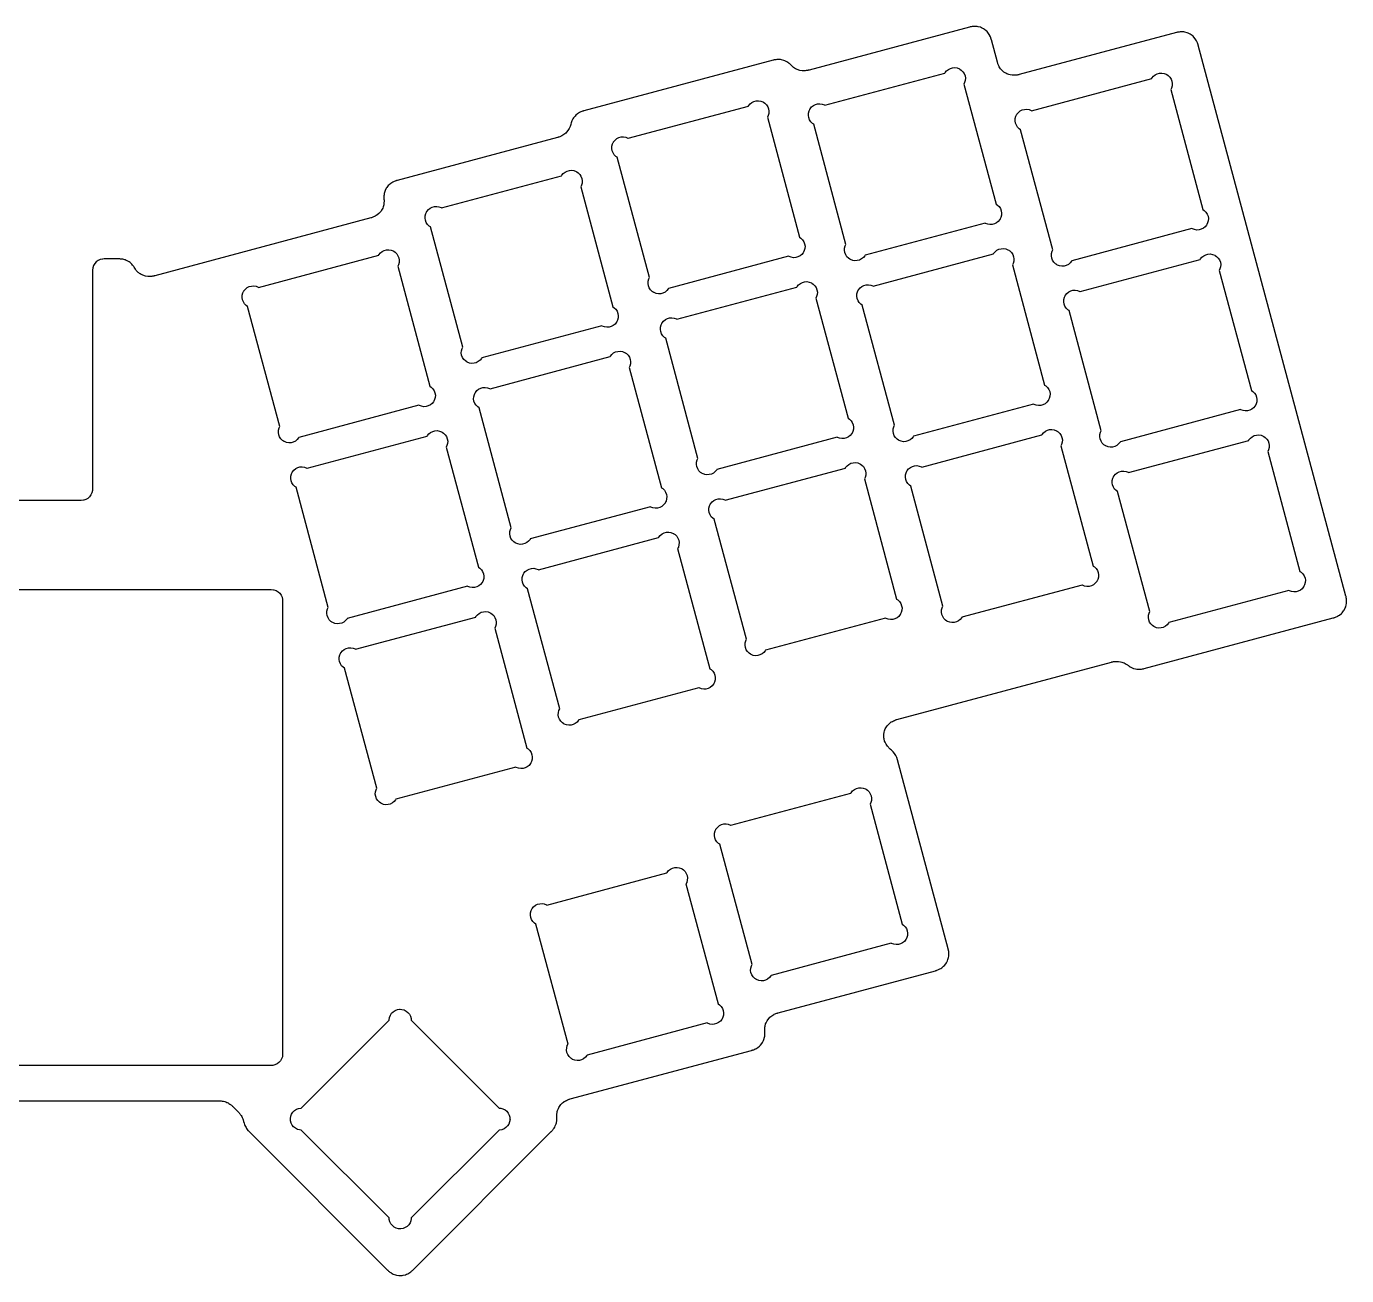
# Model space of a CAD drawing. Extents: x -120 to 120, y -29 to 85.
# Drawn here: x 0 to 119.8, y -28.7 to 84.7 of the extents above; entities that cross this region are included whole.
import ezdxf

# ---------------------------------------------------------------- set-up
doc = ezdxf.new("R2010")
doc.units = 0
doc.layers.get('0').update_dxf_attribs({"linetype": 'CONTINUOUS'})

msp = doc.modelspace()

# ---------------------------------------------------------------- linework, layer by layer
for points in [[(-17.5018, -12.8), (17.4723, -12.8), (17.4985, -12.8003), (17.5247, -12.801), (17.5508, -12.8021), (17.6016, -12.8047), (17.6798, -12.8119), (17.7574, -12.8221), (17.8348, -12.8354), (17.8971, -12.8487), (17.9982, -12.8757), (18.0973, -12.908), (18.1951, -12.9455), (18.2102, -12.9522), (18.2977, -12.9965), (18.3827, -13.0448), (18.4656, -13.0974), (18.5059, -13.126), (18.5581, -13.1655), (18.6089, -13.2066), (18.6584, -13.2494), (18.6709, -13.261), (18.6852, -13.2745), (18.6994, -13.2881), (18.7134, -13.3018), (19.2072, -13.7957), (19.2255, -13.8144), (19.2435, -13.8334), (19.2613, -13.8527), (19.2957, -13.8909), (19.3459, -13.9512), (19.3936, -14.0134), (19.4389, -14.0775), (19.4841, -14.1471), (19.5364, -14.2377), (19.5837, -14.3306), (19.6263, -14.4262), (19.6609, -14.5163), (19.6784, -14.5656), (19.6945, -14.6154), (19.7094, -14.6656), (19.7564, -14.841), (19.7887, -14.9405), (19.8261, -15.0378), (19.8687, -15.1335), (19.8762, -15.1483), (19.9286, -15.239), (19.9854, -15.3264), (20.0469, -15.4111), (20.107, -15.4853), (20.141, -15.5252), (20.176, -15.564), (20.2121, -15.602), (32.7731, -28.163), (32.7918, -28.1813), (32.8108, -28.1993), (32.8301, -28.2171), (32.8657, -28.2492), (32.9261, -28.2994), (32.9882, -28.3471), (33.0524, -28.3924), (33.1046, -28.4263), (33.1952, -28.4786), (33.2874, -28.5256), (33.4826, -28.6006), (33.5819, -28.6272), (33.7884, -28.6599), (33.891, -28.6653), (34.0998, -28.6543), (34.2013, -28.6382), (34.4033, -28.5841), (34.4999, -28.547), (34.5955, -28.5045), (34.6089, -28.4976), (34.6996, -28.4453), (34.787, -28.3885), (34.8717, -28.327), (34.9446, -28.2679), (34.9845, -28.2339), (35.0233, -28.1989), (35.0613, -28.1629), (47.6223, -15.6018), (47.6406, -15.5831), (47.6586, -15.5641), (47.6764, -15.5449), (47.7085, -15.5092), (47.7587, -15.4488), (47.8064, -15.3867), (47.8517, -15.3226), (47.8856, -15.2704), (47.938, -15.1797), (47.985, -15.0875), (48.0599, -14.8923), (48.0865, -14.793), (48.1192, -14.5865), (48.1246, -14.4832), (48.1246, -14.3785), (48.1211, -14.3119), (48.1201, -14.2858), (48.1194, -14.2596), (48.1191, -14.2334), (48.1191, -14.1846), (48.1221, -14.1062), (48.1283, -14.0281), (48.1375, -13.9501), (48.1473, -13.8882), (48.1691, -13.7858), (48.1959, -13.6858), (48.2708, -13.4907), (48.3175, -13.3991), (48.4313, -13.2238), (48.496, -13.1439), (48.6438, -12.996), (48.7243, -12.9309), (48.809, -12.8694), (48.8221, -12.8609), (48.9127, -12.8085), (49.0056, -12.7612), (49.1012, -12.7186), (49.1895, -12.6848), (49.2388, -12.6673), (49.2885, -12.6511), (49.3387, -12.6363), (65.7956, -8.22664), (65.8208, -8.21954), (65.8459, -8.21211), (65.8709, -8.20434), (65.9166, -8.18951), (65.9902, -8.16234), (66.0626, -8.13236), (66.1339, -8.09948), (66.1894, -8.07123), (66.28, -8.01889), (66.3668, -7.96251), (66.5293, -7.83095), (66.602, -7.75826), (66.7336, -7.59579), (66.7895, -7.50958), (66.8844, -7.32331), (66.9213, -7.22734), (66.9754, -7.02541), (66.9916, -6.92317), (67.0025, -6.81907), (67.0048, -6.77615), (67.0058, -6.69764), (67.0038, -6.61933), (66.9986, -6.54097), (66.997, -6.52594), (66.9919, -6.44759), (66.9899, -6.36928), (66.9909, -6.29077), (66.9941, -6.22861), (67.0051, -6.12451), (67.0213, -6.02227), (67.0754, -5.82034), (67.1122, -5.72437), (67.2071, -5.5381), (67.2631, -5.45189), (67.3947, -5.28942), (67.4674, -5.21673), (67.6298, -5.08517), (67.7167, -5.02879), (67.8073, -4.97645), (67.8628, -4.9482), (67.9341, -4.91532), (68.0064, -4.88534), (68.0801, -4.85817), (68.1257, -4.84334), (68.1507, -4.83557), (68.1758, -4.82814), (68.201, -4.82104), (82.492, -0.99178), (82.5172, -0.98467), (82.5423, -0.97724), (82.5673, -0.96947), (82.613, -0.95464), (82.6866, -0.92747), (82.759, -0.89749), (82.8303, -0.86462), (82.8858, -0.83636), (82.9764, -0.78402), (83.0632, -0.72764), (83.2257, -0.59608), (83.2984, -0.52339), (83.4299, -0.36093), (83.4859, -0.27471), (83.5808, -0.08844), (83.6177, 0.00752), (83.6718, 0.20946), (83.688, 0.3117), (83.6989, 0.4158), (83.6997, 0.43077), (83.6997, 0.53545), (83.6943, 0.63955), (83.6833, 0.74364), (83.6686, 0.8364), (83.6591, 0.88788), (83.6482, 0.93903), (83.636, 0.98994), (79.0383, 18.1486), (79.0312, 18.1738), (79.0238, 18.1989), (79.016, 18.2239), (79.0012, 18.2696), (78.974, 18.3432), (78.944, 18.4156), (78.9112, 18.4869), (78.8829, 18.5424), (78.8306, 18.633), (78.7742, 18.7198), (78.6426, 18.8823), (78.5694, 18.9555), (78.4916, 19.0256), (78.4155, 19.0873), (78.3953, 19.104), (78.3754, 19.121), (78.3557, 19.1383), (78.3227, 19.168), (78.2665, 19.2228), (78.2126, 19.2796), (78.1608, 19.3386), (78.1227, 19.3856), (78.0612, 19.4703), (78.0048, 19.5571), (77.9099, 19.7434), (77.8731, 19.8393), (77.819, 20.0413), (77.8029, 20.1428), (77.792, 20.3516), (77.7973, 20.4542), (77.83, 20.6607), (77.8566, 20.76), (77.9316, 20.9552), (77.9782, 21.0468), (78.0921, 21.2221), (78.1568, 21.302), (78.3046, 21.4498), (78.3851, 21.515), (78.4697, 21.5765), (78.4801, 21.5832), (78.5707, 21.6355), (78.6636, 21.6828), (78.7592, 21.7254), (78.8444, 21.7581), (78.8937, 21.7756), (78.9435, 21.7918), (78.9937, 21.8066), (98.4475, 27.0193), (98.4729, 27.0257), (98.4983, 27.0318), (98.5239, 27.0376), (98.573, 27.048), (98.6503, 27.0613), (98.728, 27.0715), (98.8062, 27.0787), (98.8695, 27.082), (98.9741, 27.082), (99.0775, 27.0766), (99.284, 27.0439), (99.384, 27.0171), (99.4835, 26.9848), (99.4991, 26.9788), (99.5947, 26.9362), (99.6876, 26.8889), (99.7782, 26.8366), (99.8584, 26.7845), (99.9015, 26.7549), (99.9438, 26.7241), (99.9846, 26.6929), (100.07, 26.6311), (100.156, 26.5747), (100.343, 26.4798), (100.439, 26.4429), (100.641, 26.3888), (100.743, 26.3726), (100.847, 26.3617), (100.862, 26.3609), (100.967, 26.3609), (101.071, 26.3664), (101.175, 26.3773), (101.268, 26.392), (101.319, 26.4015), (101.37, 26.4124), (101.421, 26.4246), (118.58, 31.0223), (118.605, 31.0294), (118.63, 31.0368), (118.655, 31.0446), (118.701, 31.0594), (118.774, 31.0866), (118.847, 31.1166), (118.918, 31.1494), (118.974, 31.1777), (119.064, 31.23), (119.151, 31.2864), (119.314, 31.418), (119.386, 31.4907), (119.518, 31.6531), (119.574, 31.7394), (119.669, 31.9256), (119.705, 32.0216), (119.76, 32.2235), (119.776, 32.3258), (119.787, 32.4299), (119.788, 32.4448), (119.788, 32.5495), (119.782, 32.6536), (119.771, 32.7577), (119.756, 32.8505), (119.747, 32.9019), (119.736, 32.9531), (119.724, 33.004), (106.326, 83.0042), (106.319, 83.0294), (106.312, 83.0545), (106.304, 83.0795), (106.289, 83.1251), (106.262, 83.1988), (106.232, 83.2712), (106.199, 83.3425), (106.171, 83.3979), (106.119, 83.4886), (106.062, 83.5754), (105.931, 83.7379), (105.858, 83.8105), (105.695, 83.9421), (105.609, 83.9981), (105.423, 84.093), (105.327, 84.1298), (105.125, 84.184), (105.023, 84.2001), (104.919, 84.2111), (104.904, 84.2119), (104.799, 84.2119), (104.695, 84.2064), (104.591, 84.1955), (104.498, 84.1808), (104.447, 84.1712), (104.395, 84.1604), (104.345, 84.1481), (90.0836, 80.3269), (90.0583, 80.3205), (90.0328, 80.3144), (90.0073, 80.3086), (89.9603, 80.2986), (89.883, 80.2853), (89.8053, 80.2751), (89.7271, 80.2679), (89.6649, 80.2647), (89.5603, 80.2647), (89.4569, 80.2701), (89.2504, 80.3028), (89.1511, 80.3294), (88.956, 80.4043), (88.8644, 80.451), (88.689, 80.5648), (88.6091, 80.6295), (88.4613, 80.7774), (88.3962, 80.8578), (88.3346, 80.9425), (88.3265, 80.9551), (88.2741, 81.0457), (88.2268, 81.1386), (88.1842, 81.2342), (88.1506, 81.3219), (88.1331, 81.3712), (88.117, 81.421), (88.1021, 81.4712), (87.5591, 83.4977), (87.552, 83.5229), (87.5445, 83.548), (87.5368, 83.573), (87.5219, 83.6186), (87.4948, 83.6923), (87.4648, 83.7647), (87.4319, 83.836), (87.4037, 83.8914), (87.3513, 83.9821), (87.2949, 84.0689), (87.1634, 84.2314), (87.0907, 84.3041), (86.9282, 84.4356), (86.842, 84.4916), (86.6557, 84.5865), (86.5598, 84.6234), (86.3578, 84.6775), (86.2556, 84.6937), (86.1515, 84.7046), (86.1365, 84.7054), (86.0319, 84.7054), (85.9278, 84.6999), (85.8237, 84.689), (85.7309, 84.6743), (85.6794, 84.6648), (85.6283, 84.6539), (85.5774, 84.6417), (71.0187, 80.7407), (70.9933, 80.7342), (70.9679, 80.7281), (70.9424, 80.7223), (70.8939, 80.712), (70.8165, 80.6987), (70.7389, 80.6885), (70.6607, 80.6813), (70.5977, 80.678), (70.4931, 80.678), (70.3897, 80.6835), (70.1832, 80.7162), (70.0839, 80.7428), (69.8887, 80.8177), (69.7965, 80.8647), (69.7059, 80.917), (69.6923, 80.9258), (69.6076, 80.9873), (69.5266, 81.0529), (69.4488, 81.123), (69.3336, 81.2383), (69.2956, 81.2743), (69.2567, 81.3093), (69.2169, 81.3433), (69.1832, 81.3706), (69.0986, 81.4321), (69.0117, 81.4885), (68.8255, 81.5834), (68.7295, 81.6202), (68.5276, 81.6743), (68.4253, 81.6905), (68.3212, 81.7014), (68.3062, 81.7022), (68.2016, 81.7022), (68.0975, 81.6968), (67.9934, 81.6858), (67.9006, 81.6711), (67.8491, 81.6616), (67.798, 81.6507), (67.7471, 81.6385), (50.5884, 77.0408), (50.5632, 77.0337), (50.5381, 77.0263), (50.5131, 77.0185), (50.4674, 77.0037), (50.3938, 76.9765), (50.3214, 76.9466), (50.2501, 76.9137), (50.1946, 76.8854), (50.104, 76.8331), (50.0172, 76.7767), (49.8547, 76.6452), (49.782, 76.5725), (49.6505, 76.41), (49.5945, 76.3238), (49.4996, 76.1375), (49.4625, 76.0409), (49.4301, 75.9413), (49.4003, 75.8302), (49.3932, 75.805), (49.3858, 75.7799), (49.378, 75.7549), (49.3627, 75.7078), (49.3356, 75.6341), (49.3056, 75.5618), (49.2727, 75.4905), (49.2441, 75.4343), (49.1918, 75.3437), (49.1354, 75.2568), (49.0038, 75.0944), (48.9311, 75.0217), (48.7687, 74.8901), (48.6818, 74.8337), (48.5912, 74.7814), (48.5351, 74.7528), (48.4637, 74.7199), (48.3914, 74.6899), (48.3177, 74.6628), (48.2706, 74.6475), (48.2456, 74.6397), (48.2205, 74.6323), (48.1953, 74.6252), (33.6453, 70.7265), (33.6201, 70.7194), (33.595, 70.712), (33.57, 70.7042), (33.5244, 70.6894), (33.4507, 70.6622), (33.3784, 70.6322), (33.307, 70.5993), (33.2516, 70.5711), (33.1609, 70.5188), (33.0741, 70.4624), (32.9117, 70.3308), (32.839, 70.2581), (32.7074, 70.0957), (32.6514, 70.0094), (32.5565, 69.8232), (32.5197, 69.7272), (32.4656, 69.5253), (32.4494, 69.423), (32.4384, 69.3189), (32.4362, 69.276), (32.4352, 69.1975), (32.4372, 69.1192), (32.4423, 69.0408), (32.4439, 69.0258), (32.4491, 68.9475), (32.4511, 68.8691), (32.4501, 68.7906), (32.4468, 68.7285), (32.4359, 68.6244), (32.4197, 68.5221), (32.3656, 68.3202), (32.3287, 68.2242), (32.2338, 68.038), (32.1778, 67.9518), (32.0463, 67.7893), (31.9736, 67.7166), (31.8111, 67.585), (31.7243, 67.5287), (31.6337, 67.4763), (31.5782, 67.4481), (31.5069, 67.4152), (31.4345, 67.3852), (31.3609, 67.358), (31.3152, 67.3432), (31.2902, 67.3354), (31.2651, 67.328), (31.2399, 67.3209), (11.6478, 62.0712), (11.6224, 62.0648), (11.5969, 62.0586), (11.5714, 62.0529), (11.5237, 62.0427), (11.4463, 62.0294), (11.3686, 62.0192), (11.2904, 62.012), (11.2279, 62.0087), (11.1232, 62.0087), (11.0198, 62.0141), (10.8133, 62.0469), (10.714, 62.0735), (10.5189, 62.1484), (10.4266, 62.1954), (10.336, 62.2477), (10.2726, 62.2889), (10.1879, 62.3504), (10.1478, 62.3828), (10, 62.5307), (9.97124, 62.5662), (9.90266, 62.6619), (9.78446, 62.8492), (9.74775, 62.9034), (9.69975, 62.9695), (9.63388, 63.0508), (9.56461, 63.1277), (9.40925, 63.2676), (9.32609, 63.3281), (9.14504, 63.4326), (9.05047, 63.4747), (8.95275, 63.5122), (8.93849, 63.5168), (8.83739, 63.5439), (8.73542, 63.5656), (8.63204, 63.582), (8.53864, 63.5918), (8.48645, 63.5959), (8.43422, 63.5986), (8.38188, 63.6), (7.05241, 63.6), (6.94788, 63.5945), (6.9, 63.5895), (6.69551, 63.546), (6.50453, 63.461), (6.3354, 63.3381), (6.19551, 63.1828), (6.09099, 63.0017), (6.02638, 62.8029), (6.02185, 62.7816), (6, 62.5737), (6, 42.7289), (5.99452, 42.6244), (5.98949, 42.5765), (5.94602, 42.372), (5.86099, 42.1811), (5.73811, 42.0119), (5.58275, 41.872), (5.4017, 41.7675), (5.20288, 41.7029), (5.18156, 41.6984), (4.97365, 41.6765), (-5.44759, 41.6765)], [(-22.1976, 33.6), (22.2237, 33.6), (22.4316, 33.5781), (22.4529, 33.5736), (22.6517, 33.509), (22.8328, 33.4045), (22.9881, 33.2646), (23.111, 33.0955), (23.196, 32.9045), (23.2395, 32.7), (23.2445, 32.6521), (23.25, 32.5476), (23.25, -8.57365), (23.2281, -8.78156), (23.2236, -8.80288), (23.159, -9.0017), (23.0545, -9.18275), (22.9146, -9.33811), (22.7455, -9.46099), (22.5545, -9.54602), (22.35, -9.58949), (22.3021, -9.59452), (22.1976, -9.6), (-22.2237, -9.6)]]:
    msp.add_lwpolyline(points)
for points in [[(74.9738, 63.4698), (74.7787, 63.5447), (74.7413, 63.569), (74.7306, 63.5662), (74.7274, 63.578), (74.6033, 63.6586), (74.4555, 63.8064), (74.3417, 63.9818), (74.2667, 64.1769), (74.234, 64.3834), (74.245, 64.5922), (74.2991, 64.7941), (74.3663, 64.926), (71.4456, 75.8259), (71.3215, 75.9065), (71.1737, 76.0544), (71.0598, 76.2297), (70.9849, 76.4249), (70.9522, 76.6314), (70.9631, 76.8401), (71.0173, 77.0421), (71.0844, 77.1739), (71.0813, 77.1857), (71.0919, 77.1886), (71.1122, 77.2283), (71.2437, 77.3908), (71.4062, 77.5224), (71.5925, 77.6173), (71.7944, 77.6714), (72.0032, 77.6823), (72.2097, 77.6496), (72.4048, 77.5747), (72.4422, 77.5504), (83.3399, 80.4704), (83.3601, 80.5102), (83.4917, 80.6726), (83.6541, 80.8042), (83.8404, 80.8991), (84.0423, 80.9532), (84.2511, 80.9641), (84.4576, 80.9314), (84.6528, 80.8565), (84.6902, 80.8322), (84.7008, 80.8351), (84.704, 80.8233), (84.8281, 80.7427), (84.9759, 80.5948), (85.0898, 80.4195), (85.1647, 80.2243), (85.1974, 80.0179), (85.1865, 79.8091), (85.1324, 79.6071), (85.0652, 79.4753), (87.9858, 68.5753), (88.1099, 68.4947), (88.2577, 68.3469), (88.3716, 68.1716), (88.4465, 67.9764), (88.4792, 67.7699), (88.4683, 67.5611), (88.4142, 67.3592), (88.347, 67.2274), (88.3502, 67.2155), (88.3395, 67.2127), (88.3193, 67.1729), (88.1877, 67.0105), (88.0252, 66.8789), (87.839, 66.784), (87.637, 66.7299), (87.4283, 66.7189), (87.2218, 66.7517), (87.0266, 66.8266), (86.9892, 66.8509), (76.0916, 63.9309), (76.0713, 63.8911), (75.9398, 63.7286), (75.7773, 63.5971), (75.591, 63.5022), (75.3891, 63.4481), (75.1803, 63.4371)], [(93.7411, 62.9763), (93.5459, 63.0512), (93.5085, 63.0755), (93.4978, 63.0727), (93.4947, 63.0845), (93.3705, 63.1651), (93.2227, 63.3129), (93.1089, 63.4883), (93.0339, 63.6834), (93.0012, 63.8899), (93.0122, 64.0987), (93.0663, 64.3006), (93.1335, 64.4325), (90.2128, 75.3324), (90.0887, 75.413), (89.9409, 75.5609), (89.827, 75.7362), (89.7521, 75.9314), (89.7194, 76.1378), (89.7304, 76.3466), (89.7845, 76.5486), (89.8516, 76.6804), (89.8485, 76.6922), (89.8591, 76.6951), (89.8794, 76.7348), (90.0109, 76.8973), (90.1734, 77.0289), (90.3597, 77.1238), (90.5616, 77.1779), (90.7704, 77.1888), (90.9769, 77.1561), (91.172, 77.0812), (91.2094, 77.0569), (102.107, 79.9769), (102.127, 80.0166), (102.259, 80.1791), (102.421, 80.3107), (102.608, 80.4056), (102.81, 80.4597), (103.018, 80.4706), (103.225, 80.4379), (103.42, 80.363), (103.457, 80.3387), (103.468, 80.3416), (103.471, 80.3298), (103.595, 80.2492), (103.743, 80.1013), (103.857, 79.926), (103.932, 79.7308), (103.965, 79.5243), (103.954, 79.3156), (103.9, 79.1136), (103.832, 78.9818), (106.753, 68.0818), (106.877, 68.0012), (107.025, 67.8534), (107.139, 67.6781), (107.214, 67.4829), (107.246, 67.2764), (107.235, 67.0676), (107.181, 66.8657), (107.114, 66.7339), (107.117, 66.722), (107.107, 66.7192), (107.086, 66.6794), (106.955, 66.517), (106.792, 66.3854), (106.606, 66.2905), (106.404, 66.2364), (106.195, 66.2254), (105.989, 66.2581), (105.794, 66.3331), (105.756, 66.3574), (94.8588, 63.4373), (94.8385, 63.3976), (94.707, 63.2351), (94.5445, 63.1036), (94.3582, 63.0087), (94.1563, 62.9546), (93.9475, 62.9436)], [(57.1436, 60.4667), (56.9484, 60.5416), (56.911, 60.5659), (56.9003, 60.563), (56.8972, 60.5749), (56.7731, 60.6555), (56.6252, 60.8033), (56.5114, 60.9786), (56.4365, 61.1738), (56.4038, 61.3803), (56.4147, 61.589), (56.4688, 61.791), (56.536, 61.9228), (53.6153, 72.8228), (53.4912, 72.9034), (53.3434, 73.0512), (53.2296, 73.2266), (53.1546, 73.4217), (53.1219, 73.6282), (53.1329, 73.837), (53.187, 74.0389), (53.2542, 74.1708), (53.251, 74.1826), (53.2616, 74.1854), (53.2819, 74.2252), (53.4135, 74.3877), (53.5759, 74.5192), (53.7622, 74.6141), (53.9641, 74.6682), (54.1729, 74.6792), (54.3794, 74.6465), (54.5745, 74.5716), (54.612, 74.5473), (65.5096, 77.4673), (65.5298, 77.507), (65.6614, 77.6695), (65.8239, 77.801), (66.0101, 77.896), (66.2121, 77.9501), (66.4208, 77.961), (66.6273, 77.9283), (66.8225, 77.8534), (66.8599, 77.8291), (66.8705, 77.8319), (66.8737, 77.8201), (66.9978, 77.7395), (67.1456, 77.5917), (67.2595, 77.4164), (67.3344, 77.2212), (67.3671, 77.0147), (67.3562, 76.8059), (67.3021, 76.604), (67.2349, 76.4722), (70.1555, 65.5722), (70.2796, 65.4916), (70.4275, 65.3438), (70.5413, 65.1684), (70.6162, 64.9732), (70.649, 64.7668), (70.638, 64.558), (70.5839, 64.3561), (70.5167, 64.2242), (70.5199, 64.2124), (70.5092, 64.2095), (70.489, 64.1698), (70.3574, 64.0073), (70.195, 63.8758), (70.0087, 63.7809), (69.8068, 63.7267), (69.598, 63.7158), (69.3915, 63.7485), (69.1963, 63.8234), (69.1589, 63.8477), (58.2613, 60.9277), (58.2411, 60.888), (58.1095, 60.7255), (57.947, 60.5939), (57.7608, 60.499), (57.5588, 60.4449), (57.35, 60.434)], [(40.2005, 54.1523), (40.0053, 54.2273), (39.9679, 54.2516), (39.9573, 54.2487), (39.9541, 54.2605), (39.83, 54.3411), (39.6822, 54.4889), (39.5683, 54.6643), (39.4934, 54.8594), (39.4607, 55.0659), (39.4716, 55.2747), (39.5258, 55.4766), (39.5929, 55.6085), (36.6723, 66.5085), (36.5482, 66.5891), (36.4004, 66.7369), (36.2865, 66.9122), (36.2116, 67.1074), (36.1789, 67.3139), (36.1898, 67.5226), (36.2439, 67.7246), (36.3111, 67.8564), (36.3079, 67.8683), (36.3186, 67.8711), (36.3388, 67.9108), (36.4704, 68.0733), (36.6329, 68.2049), (36.8191, 68.2998), (37.0211, 68.3539), (37.2298, 68.3648), (37.4363, 68.3321), (37.6315, 68.2572), (37.6689, 68.2329), (48.5665, 71.1529), (48.5868, 71.1927), (48.7183, 71.3551), (48.8808, 71.4867), (49.0671, 71.5816), (49.269, 71.6357), (49.4778, 71.6467), (49.6843, 71.614), (49.8794, 71.539), (49.9168, 71.5147), (49.9275, 71.5176), (49.9307, 71.5058), (50.0548, 71.4252), (50.2026, 71.2774), (50.3165, 71.102), (50.3914, 70.9068), (50.4241, 70.7004), (50.4131, 70.4916), (50.359, 70.2897), (50.2918, 70.1578), (53.2125, 59.2578), (53.3366, 59.1772), (53.4844, 59.0294), (53.5983, 58.8541), (53.6732, 58.6589), (53.7059, 58.4524), (53.695, 58.2437), (53.6409, 58.0417), (53.5737, 57.9099), (53.5768, 57.898), (53.5662, 57.8952), (53.5459, 57.8555), (53.4144, 57.693), (53.2519, 57.5614), (53.0656, 57.4665), (52.8637, 57.4124), (52.6549, 57.4015), (52.4485, 57.4342), (52.2533, 57.5091), (52.2159, 57.5334), (41.3183, 54.6134), (41.298, 54.5736), (41.1664, 54.4112), (41.004, 54.2796), (40.8177, 54.1847), (40.6158, 54.1306), (40.407, 54.1196)], [(23.6007, 46.9434), (23.4055, 47.0183), (23.3681, 47.0426), (23.3575, 47.0397), (23.3543, 47.0515), (23.2302, 47.1321), (23.0824, 47.28), (22.9685, 47.4553), (22.8936, 47.6505), (22.8609, 47.8569), (22.8718, 48.0657), (22.926, 48.2676), (22.9931, 48.3995), (20.0725, 59.2995), (19.9484, 59.3801), (19.8006, 59.5279), (19.6867, 59.7032), (19.6118, 59.8984), (19.5791, 60.1049), (19.59, 60.3137), (19.6441, 60.5156), (19.7113, 60.6474), (19.7081, 60.6593), (19.7188, 60.6621), (19.739, 60.7019), (19.8706, 60.8643), (20.0331, 60.9959), (20.2193, 61.0908), (20.4213, 61.1449), (20.63, 61.1558), (20.8365, 61.1231), (21.0317, 61.0482), (21.0691, 61.0239), (31.9667, 63.9439), (31.987, 63.9837), (32.1185, 64.1462), (32.281, 64.2777), (32.4673, 64.3726), (32.6692, 64.4267), (32.878, 64.4377), (33.0845, 64.405), (33.2796, 64.3301), (33.317, 64.3058), (33.3277, 64.3086), (33.3309, 64.2968), (33.455, 64.2162), (33.6028, 64.0684), (33.7167, 63.893), (33.7916, 63.6979), (33.8243, 63.4914), (33.8133, 63.2826), (33.7592, 63.0807), (33.692, 62.9488), (36.6127, 52.0488), (36.7368, 51.9683), (36.8846, 51.8204), (36.9985, 51.6451), (37.0734, 51.4499), (37.1061, 51.2434), (37.0952, 51.0347), (37.0411, 50.8327), (36.9739, 50.7009), (36.977, 50.6891), (36.9664, 50.6862), (36.9461, 50.6465), (36.8146, 50.484), (36.6521, 50.3524), (36.4658, 50.2575), (36.2639, 50.2034), (36.0551, 50.1925), (35.8487, 50.2252), (35.6535, 50.3001), (35.6161, 50.3244), (24.7185, 47.4044), (24.6982, 47.3646), (24.5666, 47.2022), (24.4042, 47.0706), (24.2179, 46.9757), (24.016, 46.9216), (23.8072, 46.9107)], [(79.3738, 47.0491), (79.1786, 47.124), (79.1412, 47.1483), (79.1305, 47.1454), (79.1274, 47.1573), (79.0033, 47.2379), (78.8554, 47.3857), (78.7416, 47.561), (78.6667, 47.7562), (78.634, 47.9627), (78.6449, 48.1714), (78.699, 48.3734), (78.7662, 48.5052), (75.8455, 59.4052), (75.7214, 59.4858), (75.5736, 59.6336), (75.4598, 59.809), (75.3848, 60.0041), (75.3521, 60.2106), (75.3631, 60.4194), (75.4172, 60.6213), (75.4844, 60.7532), (75.4812, 60.765), (75.4918, 60.7679), (75.5121, 60.8076), (75.6437, 60.9701), (75.8061, 61.1016), (75.9924, 61.1965), (76.1943, 61.2506), (76.4031, 61.2616), (76.6096, 61.2289), (76.8048, 61.154), (76.8422, 61.1297), (87.7398, 64.0497), (87.76, 64.0894), (87.8916, 64.2519), (88.0541, 64.3834), (88.2403, 64.4784), (88.4423, 64.5325), (88.651, 64.5434), (88.8575, 64.5107), (89.0527, 64.4358), (89.0901, 64.4115), (89.1007, 64.4143), (89.1039, 64.4025), (89.228, 64.3219), (89.3758, 64.1741), (89.4897, 63.9988), (89.5646, 63.8036), (89.5973, 63.5971), (89.5864, 63.3883), (89.5323, 63.1864), (89.4651, 63.0546), (92.3857, 52.1546), (92.5098, 52.074), (92.6577, 51.9262), (92.7715, 51.7508), (92.8465, 51.5557), (92.8792, 51.3492), (92.8682, 51.1404), (92.8141, 50.9385), (92.7469, 50.8066), (92.7501, 50.7948), (92.7394, 50.7919), (92.7192, 50.7522), (92.5876, 50.5897), (92.4252, 50.4582), (92.2389, 50.3633), (92.037, 50.3091), (91.8282, 50.2982), (91.6217, 50.3309), (91.4265, 50.4058), (91.3891, 50.4301), (80.4915, 47.5101), (80.4713, 47.4704), (80.3397, 47.3079), (80.1772, 47.1763), (79.991, 47.0814), (79.789, 47.0273), (79.5803, 47.0164)], [(98.141, 46.5556), (97.9458, 46.6305), (97.9084, 46.6548), (97.8977, 46.6519), (97.8946, 46.6638), (97.7705, 46.7444), (97.6226, 46.8922), (97.5088, 47.0675), (97.4339, 47.2627), (97.4012, 47.4692), (97.4121, 47.6779), (97.4662, 47.8799), (97.5334, 48.0117), (94.6128, 58.9117), (94.4886, 58.9923), (94.3408, 59.1401), (94.227, 59.3155), (94.152, 59.5106), (94.1193, 59.7171), (94.1303, 59.9259), (94.1844, 60.1278), (94.2516, 60.2597), (94.2484, 60.2715), (94.259, 60.2743), (94.2793, 60.3141), (94.4109, 60.4766), (94.5733, 60.6081), (94.7596, 60.703), (94.9615, 60.7571), (95.1703, 60.7681), (95.3768, 60.7354), (95.572, 60.6605), (95.6094, 60.6362), (106.507, 63.5562), (106.527, 63.5959), (106.659, 63.7584), (106.821, 63.8899), (107.008, 63.9849), (107.209, 64.039), (107.418, 64.0499), (107.625, 64.0172), (107.82, 63.9423), (107.857, 63.918), (107.868, 63.9208), (107.871, 63.909), (107.995, 63.8284), (108.143, 63.6806), (108.257, 63.5053), (108.332, 63.3101), (108.365, 63.1036), (108.354, 62.8948), (108.299, 62.6929), (108.232, 62.5611), (111.153, 51.6611), (111.277, 51.5805), (111.425, 51.4327), (111.539, 51.2573), (111.614, 51.0622), (111.646, 50.8557), (111.635, 50.6469), (111.581, 50.445), (111.514, 50.3131), (111.517, 50.3013), (111.507, 50.2984), (111.486, 50.2587), (111.355, 50.0962), (111.192, 49.9647), (111.006, 49.8698), (110.804, 49.8156), (110.595, 49.8047), (110.389, 49.8374), (110.194, 49.9123), (110.156, 49.9366), (99.2587, 47.0166), (99.2385, 46.9769), (99.1069, 46.8144), (98.9444, 46.6828), (98.7582, 46.5879), (98.5562, 46.5338), (98.3475, 46.5229)], [(61.5435, 44.0459), (61.3483, 44.1209), (61.3109, 44.1452), (61.3003, 44.1423), (61.2971, 44.1541), (61.173, 44.2347), (61.0252, 44.3825), (60.9113, 44.5579), (60.8364, 44.753), (60.8037, 44.9595), (60.8146, 45.1683), (60.8687, 45.3702), (60.9359, 45.5021), (58.0153, 56.4021), (57.8912, 56.4827), (57.7433, 56.6305), (57.6295, 56.8058), (57.5546, 57.001), (57.5219, 57.2075), (57.5328, 57.4162), (57.5869, 57.6182), (57.6541, 57.75), (57.6509, 57.7619), (57.6616, 57.7647), (57.6818, 57.8044), (57.8134, 57.9669), (57.9758, 58.0985), (58.1621, 58.1934), (58.364, 58.2475), (58.5728, 58.2584), (58.7793, 58.2257), (58.9745, 58.1508), (59.0119, 58.1265), (69.9095, 61.0465), (69.9298, 61.0863), (70.0613, 61.2487), (70.2238, 61.3803), (70.4101, 61.4752), (70.612, 61.5293), (70.8208, 61.5403), (71.0272, 61.5076), (71.2224, 61.4326), (71.2598, 61.4083), (71.2705, 61.4112), (71.2736, 61.3994), (71.3977, 61.3188), (71.5456, 61.171), (71.6594, 60.9956), (71.7343, 60.8004), (71.7671, 60.594), (71.7561, 60.3852), (71.702, 60.1833), (71.6348, 60.0514), (74.5555, 49.1514), (74.6796, 49.0708), (74.8274, 48.923), (74.9413, 48.7477), (75.0162, 48.5525), (75.0489, 48.346), (75.0379, 48.1373), (74.9838, 47.9353), (74.9166, 47.8035), (74.9198, 47.7916), (74.9092, 47.7888), (74.8889, 47.7491), (74.7574, 47.5866), (74.5949, 47.455), (74.4086, 47.3601), (74.2067, 47.306), (73.9979, 47.2951), (73.7914, 47.3278), (73.5963, 47.4027), (73.5589, 47.427), (62.6612, 44.507), (62.641, 44.4672), (62.5094, 44.3048), (62.3469, 44.1732), (62.1607, 44.0783), (61.9587, 44.0242), (61.75, 44.0132)], [(44.6004, 37.7316), (44.4053, 37.8065), (44.3679, 37.8308), (44.3572, 37.828), (44.354, 37.8398), (44.2299, 37.9204), (44.0821, 38.0682), (43.9683, 38.2435), (43.8933, 38.4387), (43.8606, 38.6452), (43.8716, 38.854), (43.9257, 39.0559), (43.9929, 39.1877), (41.0722, 50.0877), (40.9481, 50.1683), (40.8003, 50.3161), (40.6864, 50.4915), (40.6115, 50.6866), (40.5788, 50.8931), (40.5897, 51.1019), (40.6439, 51.3038), (40.711, 51.4357), (40.7079, 51.4475), (40.7185, 51.4504), (40.7388, 51.4901), (40.8703, 51.6526), (41.0328, 51.7841), (41.2191, 51.879), (41.421, 51.9332), (41.6298, 51.9441), (41.8363, 51.9114), (42.0314, 51.8365), (42.0688, 51.8122), (52.9665, 54.7322), (52.9867, 54.7719), (53.1183, 54.9344), (53.2807, 55.066), (53.467, 55.1609), (53.6689, 55.215), (53.8777, 55.2259), (54.0842, 55.1932), (54.2794, 55.1183), (54.3168, 55.094), (54.3274, 55.0969), (54.3306, 55.085), (54.4547, 55.0044), (54.6025, 54.8566), (54.7164, 54.6813), (54.7913, 54.4861), (54.824, 54.2796), (54.8131, 54.0709), (54.759, 53.8689), (54.6918, 53.7371), (57.6124, 42.8371), (57.7365, 42.7565), (57.8843, 42.6087), (57.9982, 42.4333), (58.0731, 42.2382), (58.1058, 42.0317), (58.0949, 41.8229), (58.0408, 41.621), (57.9736, 41.4891), (57.9768, 41.4773), (57.9661, 41.4745), (57.9459, 41.4347), (57.8143, 41.2722), (57.6518, 41.1407), (57.4656, 41.0458), (57.2636, 40.9917), (57.0549, 40.9807), (56.8484, 41.0134), (56.6532, 41.0883), (56.6158, 41.1126), (45.7182, 38.1926), (45.6979, 38.1529), (45.5664, 37.9904), (45.4039, 37.8589), (45.2176, 37.7639), (45.0157, 37.7098), (44.8069, 37.6989)], [(28.0006, 30.5226), (27.8055, 30.5975), (27.7681, 30.6218), (27.7574, 30.619), (27.7542, 30.6308), (27.6301, 30.7114), (27.4823, 30.8592), (27.3684, 31.0346), (27.2935, 31.2297), (27.2608, 31.4362), (27.2718, 31.645), (27.3259, 31.8469), (27.3931, 31.9788), (24.4724, 42.8787), (24.3483, 42.9593), (24.2005, 43.1072), (24.0866, 43.2825), (24.0117, 43.4777), (23.979, 43.6841), (23.9899, 43.8929), (24.044, 44.0948), (24.1112, 44.2267), (24.1081, 44.2385), (24.1187, 44.2414), (24.139, 44.2811), (24.2705, 44.4436), (24.433, 44.5752), (24.6193, 44.6701), (24.8212, 44.7242), (25.03, 44.7351), (25.2364, 44.7024), (25.4316, 44.6275), (25.469, 44.6032), (36.3667, 47.5232), (36.3869, 47.5629), (36.5185, 47.7254), (36.6809, 47.857), (36.8672, 47.9519), (37.0691, 48.006), (37.2779, 48.0169), (37.4844, 47.9842), (37.6796, 47.9093), (37.717, 47.885), (37.7276, 47.8879), (37.7308, 47.876), (37.8549, 47.7955), (38.0027, 47.6476), (38.1166, 47.4723), (38.1915, 47.2771), (38.2242, 47.0706), (38.2133, 46.8619), (38.1592, 46.6599), (38.092, 46.5281), (41.0126, 35.6281), (41.1367, 35.5475), (41.2845, 35.3997), (41.3984, 35.2244), (41.4733, 35.0292), (41.506, 34.8227), (41.4951, 34.6139), (41.441, 34.412), (41.3738, 34.2801), (41.377, 34.2683), (41.3663, 34.2655), (41.3461, 34.2257), (41.2145, 34.0633), (41.052, 33.9317), (40.8658, 33.8368), (40.6638, 33.7827), (40.4551, 33.7717), (40.2486, 33.8044), (40.0534, 33.8794), (40.016, 33.9037), (29.1184, 30.9836), (29.0981, 30.9439), (28.9666, 30.7814), (28.8041, 30.6499), (28.6178, 30.555), (28.4159, 30.5009), (28.2071, 30.4899)], [(83.7737, 30.6283), (83.5785, 30.7033), (83.5411, 30.7276), (83.5305, 30.7247), (83.5273, 30.7365), (83.4032, 30.8171), (83.2554, 30.965), (83.1415, 31.1403), (83.0666, 31.3355), (83.0339, 31.5419), (83.0448, 31.7507), (83.0989, 31.9526), (83.1661, 32.0845), (80.2455, 42.9845), (80.1214, 43.0651), (79.9735, 43.2129), (79.8597, 43.3882), (79.7848, 43.5834), (79.7521, 43.7899), (79.763, 43.9986), (79.8171, 44.2006), (79.8843, 44.3324), (79.8811, 44.3443), (79.8918, 44.3471), (79.912, 44.3869), (80.0436, 44.5493), (80.206, 44.6809), (80.3923, 44.7758), (80.5943, 44.8299), (80.803, 44.8408), (81.0095, 44.8081), (81.2047, 44.7332), (81.2421, 44.7089), (92.1397, 47.6289), (92.16, 47.6687), (92.2915, 47.8311), (92.454, 47.9627), (92.6403, 48.0576), (92.8422, 48.1117), (93.051, 48.1227), (93.2574, 48.09), (93.4526, 48.015), (93.49, 47.9908), (93.5007, 47.9936), (93.5038, 47.9818), (93.6279, 47.9012), (93.7758, 47.7534), (93.8896, 47.578), (93.9646, 47.3829), (93.9973, 47.1764), (93.9863, 46.9676), (93.9322, 46.7657), (93.865, 46.6338), (96.7857, 35.7338), (96.9098, 35.6532), (97.0576, 35.5054), (97.1715, 35.3301), (97.2464, 35.1349), (97.2791, 34.9284), (97.2681, 34.7197), (97.214, 34.5177), (97.1469, 34.3859), (97.15, 34.3741), (97.1394, 34.3712), (97.1191, 34.3315), (96.9876, 34.169), (96.8251, 34.0374), (96.6388, 33.9425), (96.4369, 33.8884), (96.2281, 33.8775), (96.0216, 33.9102), (95.8265, 33.9851), (95.7891, 34.0094), (84.8914, 31.0894), (84.8712, 31.0496), (84.7396, 30.8872), (84.5772, 30.7556), (84.3909, 30.6607), (84.1889, 30.6066), (83.9802, 30.5956)], [(102.541, 30.1348), (102.346, 30.2098), (102.308, 30.2341), (102.298, 30.2312), (102.295, 30.243), (102.17, 30.3236), (102.023, 30.4714), (101.909, 30.6468), (101.834, 30.8419), (101.801, 31.0484), (101.812, 31.2572), (101.866, 31.4591), (101.933, 31.591), (99.0127, 42.491), (98.8886, 42.5716), (98.7407, 42.7194), (98.6269, 42.8947), (98.552, 43.0899), (98.5193, 43.2964), (98.5302, 43.5051), (98.5843, 43.7071), (98.6515, 43.8389), (98.6483, 43.8508), (98.659, 43.8536), (98.6792, 43.8933), (98.8108, 44.0558), (98.9733, 44.1874), (99.1595, 44.2823), (99.3615, 44.3364), (99.5702, 44.3473), (99.7767, 44.3146), (99.9719, 44.2397), (100.009, 44.2154), (110.907, 47.1354), (110.927, 47.1752), (111.059, 47.3376), (111.221, 47.4692), (111.407, 47.5641), (111.609, 47.6182), (111.818, 47.6292), (112.025, 47.5965), (112.22, 47.5215), (112.257, 47.4972), (112.268, 47.5001), (112.271, 47.4883), (112.395, 47.4077), (112.543, 47.2599), (112.657, 47.0845), (112.732, 46.8894), (112.764, 46.6829), (112.754, 46.4741), (112.699, 46.2722), (112.632, 46.1403), (115.553, 35.2403), (115.677, 35.1597), (115.825, 35.0119), (115.939, 34.8366), (116.014, 34.6414), (116.046, 34.4349), (116.035, 34.2262), (115.981, 34.0242), (115.914, 33.8924), (115.917, 33.8805), (115.907, 33.8777), (115.886, 33.838), (115.755, 33.6755), (115.592, 33.5439), (115.406, 33.449), (115.204, 33.3949), (114.995, 33.384), (114.789, 33.4167), (114.594, 33.4916), (114.556, 33.5159), (103.659, 30.5959), (103.638, 30.5561), (103.507, 30.3937), (103.344, 30.2621), (103.158, 30.1672), (102.956, 30.1131), (102.747, 30.1021)], [(65.9434, 27.6252), (65.7482, 27.7001), (65.7108, 27.7244), (65.7002, 27.7216), (65.697, 27.7334), (65.5729, 27.814), (65.4251, 27.9618), (65.3112, 28.1371), (65.2363, 28.3323), (65.2036, 28.5388), (65.2145, 28.7476), (65.2687, 28.9495), (65.3358, 29.0813), (62.4152, 39.9813), (62.2911, 40.0619), (62.1433, 40.2097), (62.0294, 40.3851), (61.9545, 40.5802), (61.9218, 40.7867), (61.9327, 40.9955), (61.9868, 41.1974), (62.054, 41.3293), (62.0508, 41.3411), (62.0615, 41.344), (62.0817, 41.3837), (62.2133, 41.5462), (62.3758, 41.6777), (62.562, 41.7726), (62.764, 41.8268), (62.9727, 41.8377), (63.1792, 41.805), (63.3744, 41.7301), (63.4118, 41.7058), (74.3094, 44.6258), (74.3297, 44.6655), (74.4612, 44.828), (74.6237, 44.9596), (74.81, 45.0545), (75.0119, 45.1086), (75.2207, 45.1195), (75.4272, 45.0868), (75.6223, 45.0119), (75.6597, 44.9876), (75.6704, 44.9905), (75.6736, 44.9786), (75.7977, 44.898), (75.9455, 44.7502), (76.0594, 44.5749), (76.1343, 44.3797), (76.167, 44.1732), (76.156, 43.9645), (76.1019, 43.7625), (76.0347, 43.6307), (78.9554, 32.7307), (79.0795, 32.6501), (79.2273, 32.5023), (79.3412, 32.3269), (79.4161, 32.1318), (79.4488, 31.9253), (79.4379, 31.7165), (79.3838, 31.5146), (79.3166, 31.3827), (79.3197, 31.3709), (79.3091, 31.3681), (79.2888, 31.3283), (79.1573, 31.1658), (78.9948, 31.0343), (78.8085, 30.9394), (78.6066, 30.8853), (78.3978, 30.8743), (78.1914, 30.907), (77.9962, 30.9819), (77.9588, 31.0062), (67.0611, 28.0862), (67.0409, 28.0465), (66.9093, 27.884), (66.7469, 27.7525), (66.5606, 27.6575), (66.3587, 27.6034), (66.1499, 27.5925)], [(49.0004, 21.3109), (48.8052, 21.3858), (48.7678, 21.4101), (48.7571, 21.4072), (48.754, 21.419), (48.6299, 21.4996), (48.482, 21.6475), (48.3682, 21.8228), (48.2933, 22.018), (48.2606, 22.2245), (48.2715, 22.4332), (48.3256, 22.6352), (48.3928, 22.767), (45.4721, 33.667), (45.348, 33.7476), (45.2002, 33.8954), (45.0863, 34.0707), (45.0114, 34.2659), (44.9787, 34.4724), (44.9897, 34.6812), (45.0438, 34.8831), (45.111, 35.0149), (45.1078, 35.0268), (45.1184, 35.0296), (45.1387, 35.0694), (45.2702, 35.2318), (45.4327, 35.3634), (45.619, 35.4583), (45.8209, 35.5124), (46.0297, 35.5234), (46.2362, 35.4907), (46.4313, 35.4157), (46.4688, 35.3914), (57.3664, 38.3115), (57.3866, 38.3512), (57.5182, 38.5137), (57.6807, 38.6452), (57.8669, 38.7401), (58.0689, 38.7942), (58.2776, 38.8052), (58.4841, 38.7725), (58.6793, 38.6976), (58.7167, 38.6733), (58.7273, 38.6761), (58.7305, 38.6643), (58.8546, 38.5837), (59.0024, 38.4359), (59.1163, 38.2605), (59.1912, 38.0654), (59.2239, 37.8589), (59.213, 37.6501), (59.1589, 37.4482), (59.0917, 37.3163), (62.0123, 26.4164), (62.1364, 26.3358), (62.2843, 26.1879), (62.3981, 26.0126), (62.473, 25.8174), (62.5058, 25.6109), (62.4948, 25.4022), (62.4407, 25.2002), (62.3735, 25.0684), (62.3767, 25.0566), (62.366, 25.0537), (62.3458, 25.014), (62.2142, 24.8515), (62.0518, 24.7199), (61.8655, 24.625), (61.6636, 24.5709), (61.4548, 24.56), (61.2483, 24.5927), (61.0531, 24.6676), (61.0157, 24.6919), (50.1181, 21.7719), (50.0979, 21.7321), (49.9663, 21.5697), (49.8038, 21.4381), (49.6175, 21.3432), (49.4156, 21.2891), (49.2068, 21.2782)], [(32.4006, 14.1019), (32.2054, 14.1768), (32.168, 14.2011), (32.1573, 14.1982), (32.1542, 14.2101), (32.0301, 14.2907), (31.8822, 14.4385), (31.7684, 14.6138), (31.6935, 14.809), (31.6608, 15.0155), (31.6717, 15.2242), (31.7258, 15.4262), (31.793, 15.558), (28.8723, 26.458), (28.7482, 26.5386), (28.6004, 26.6864), (28.4865, 26.8618), (28.4116, 27.0569), (28.3789, 27.2634), (28.3899, 27.4722), (28.444, 27.6741), (28.5112, 27.806), (28.508, 27.8178), (28.5186, 27.8206), (28.5389, 27.8604), (28.6704, 28.0228), (28.8329, 28.1544), (29.0192, 28.2493), (29.2211, 28.3034), (29.4299, 28.3144), (29.6364, 28.2817), (29.8315, 28.2067), (29.869, 28.1825), (40.7666, 31.1025), (40.7868, 31.1422), (40.9184, 31.3047), (41.0809, 31.4362), (41.2671, 31.5311), (41.4691, 31.5853), (41.6778, 31.5962), (41.8843, 31.5635), (42.0795, 31.4886), (42.1169, 31.4643), (42.1275, 31.4671), (42.1307, 31.4553), (42.2548, 31.3747), (42.4026, 31.2269), (42.5165, 31.0516), (42.5914, 30.8564), (42.6241, 30.6499), (42.6132, 30.4411), (42.5591, 30.2392), (42.4919, 30.1073), (45.4125, 19.2074), (45.5366, 19.1268), (45.6845, 18.9789), (45.7983, 18.8036), (45.8732, 18.6084), (45.9059, 18.402), (45.895, 18.1932), (45.8409, 17.9913), (45.7737, 17.8594), (45.7769, 17.8476), (45.7662, 17.8447), (45.746, 17.805), (45.6144, 17.6425), (45.452, 17.511), (45.2657, 17.416), (45.0638, 17.3619), (44.855, 17.351), (44.6485, 17.3837), (44.4533, 17.4586), (44.4159, 17.4829), (33.5183, 14.5629), (33.4981, 14.5232), (33.3665, 14.3607), (33.204, 14.2291), (33.0177, 14.1342), (32.8158, 14.0801), (32.607, 14.0692)], [(66.4531, -1.87922), (66.2579, -1.80431), (66.2205, -1.78001), (66.2099, -1.78287), (66.2067, -1.77104), (66.0826, -1.69044), (65.9348, -1.54262), (65.8209, -1.36729), (65.746, -1.17212), (65.7133, -0.96564), (65.7242, -0.75686), (65.7783, -0.55493), (65.8455, -0.42308), (62.9249, 10.4769), (62.8008, 10.5575), (62.6529, 10.7053), (62.5391, 10.8807), (62.4642, 11.0758), (62.4314, 11.2823), (62.4424, 11.4911), (62.4965, 11.693), (62.5637, 11.8249), (62.5605, 11.8367), (62.5712, 11.8395), (62.5914, 11.8793), (62.723, 12.0417), (62.8854, 12.1733), (63.0717, 12.2682), (63.2736, 12.3223), (63.4824, 12.3333), (63.6889, 12.3006), (63.8841, 12.2256), (63.9215, 12.2014), (74.8191, 15.1214), (74.8393, 15.1611), (74.9709, 15.3236), (75.1334, 15.4551), (75.3197, 15.55), (75.5216, 15.6042), (75.7304, 15.6151), (75.9368, 15.5824), (76.132, 15.5075), (76.1694, 15.4832), (76.1801, 15.486), (76.1832, 15.4742), (76.3073, 15.3936), (76.4552, 15.2458), (76.569, 15.0705), (76.6439, 14.8753), (76.6766, 14.6688), (76.6657, 14.46), (76.6116, 14.2581), (76.5444, 14.1262), (79.4651, 3.22627), (79.5892, 3.14567), (79.737, 2.99785), (79.8509, 2.82252), (79.9258, 2.62735), (79.9585, 2.42086), (79.9475, 2.21209), (79.8934, 2.01016), (79.8262, 1.87831), (79.8294, 1.86648), (79.8188, 1.86363), (79.7985, 1.82389), (79.667, 1.66142), (79.5045, 1.52986), (79.3182, 1.43495), (79.1163, 1.38084), (78.9075, 1.3699), (78.701, 1.4026), (78.5059, 1.47752), (78.4684, 1.50181), (67.5708, -1.4182), (67.5506, -1.45794), (67.419, -1.62041), (67.2565, -1.75197), (67.0703, -1.84688), (66.8683, -1.90099), (66.6596, -1.91193)], [(49.7567, -9.11409), (49.5615, -9.03917), (49.5241, -9.01488), (49.5135, -9.01773), (49.5103, -9.00591), (49.3862, -8.92531), (49.2384, -8.77749), (49.1245, -8.60216), (49.0496, -8.40698), (49.0169, -8.2005), (49.0278, -7.99173), (49.0819, -7.7898), (49.1491, -7.65795), (46.2285, 3.24203), (46.1044, 3.32263), (45.9565, 3.47045), (45.8427, 3.64578), (45.7678, 3.84095), (45.7351, 4.04744), (45.746, 4.25621), (45.8001, 4.45814), (45.8673, 4.58999), (45.8641, 4.60182), (45.8748, 4.60467), (45.895, 4.64441), (46.0266, 4.80688), (46.189, 4.93844), (46.3753, 5.03335), (46.5773, 5.08746), (46.786, 5.0984), (46.9925, 5.0657), (47.1877, 4.99078), (47.2251, 4.96649), (58.1227, 7.8865), (58.143, 7.92624), (58.2745, 8.08871), (58.437, 8.22027), (58.6233, 8.31518), (58.8252, 8.36929), (59.034, 8.38023), (59.2404, 8.34753), (59.4356, 8.27261), (59.473, 8.24831), (59.4837, 8.25117), (59.4868, 8.23934), (59.6109, 8.15875), (59.7588, 8.01092), (59.8726, 7.83559), (59.9475, 7.64042), (59.9803, 7.43394), (59.9693, 7.22516), (59.9152, 7.02323), (59.848, 6.89138), (62.7687, -4.0086), (62.8928, -4.08919), (63.0406, -4.23702), (63.1545, -4.41235), (63.2294, -4.60752), (63.2621, -4.814), (63.2511, -5.02277), (63.197, -5.22471), (63.1298, -5.35656), (63.133, -5.36839), (63.1224, -5.37124), (63.1021, -5.41098), (62.9706, -5.57345), (62.8081, -5.70501), (62.6218, -5.79992), (62.4199, -5.85403), (62.2111, -5.86497), (62.0046, -5.83227), (61.8095, -5.75735), (61.7721, -5.73306), (50.8744, -8.65307), (50.8542, -8.6928), (50.7226, -8.85527), (50.5601, -8.98684), (50.3739, -9.08175), (50.1719, -9.13585), (49.9632, -9.1468)], [(33.9085, -24.4194), (33.7607, -24.4116), (33.5587, -24.3575), (33.3725, -24.2626), (33.21, -24.131), (33.0784, -23.9686), (32.9835, -23.7823), (32.9294, -23.5804), (32.9217, -23.4326), (24.9423, -15.4532), (24.7946, -15.4455), (24.5926, -15.3914), (24.4064, -15.2965), (24.2439, -15.1649), (24.1123, -15.0025), (24.0174, -14.8162), (23.9633, -14.6142), (23.9556, -14.4665), (23.9469, -14.4578), (23.9547, -14.45), (23.9524, -14.4055), (23.9851, -14.199), (24.06, -14.0038), (24.1739, -13.8285), (24.3217, -13.6807), (24.497, -13.5668), (24.6922, -13.4919), (24.8987, -13.4592), (24.9432, -13.4615), (32.9208, -5.4839), (32.9185, -5.43936), (32.9512, -5.23288), (33.0261, -5.03771), (33.14, -4.86238), (33.2878, -4.71455), (33.4631, -4.60069), (33.6583, -4.52577), (33.8648, -4.49307), (33.9093, -4.4954), (33.9171, -4.48761), (33.9258, -4.49627), (34.0736, -4.50401), (34.2755, -4.55812), (34.4618, -4.65303), (34.6242, -4.78459), (34.7558, -4.94706), (34.8507, -5.13333), (34.9048, -5.33526), (34.9126, -5.48304), (42.8919, -13.4624), (43.0397, -13.4701), (43.2416, -13.5242), (43.4279, -13.6191), (43.5903, -13.7507), (43.7219, -13.9132), (43.8168, -14.0994), (43.8709, -14.3014), (43.8787, -14.4492), (43.8873, -14.4578), (43.8795, -14.4656), (43.8819, -14.5101), (43.8492, -14.7166), (43.7742, -14.9118), (43.6604, -15.0871), (43.5126, -15.235), (43.3372, -15.3488), (43.1421, -15.4237), (42.9356, -15.4564), (42.891, -15.4541), (34.9134, -23.4317), (34.9157, -23.4763), (34.883, -23.6827), (34.8081, -23.8779), (34.6943, -24.0532), (34.5464, -24.2011), (34.3711, -24.3149), (34.1759, -24.3899), (33.9695, -24.4226), (33.9249, -24.4202), (33.9171, -24.428)]]:
    msp.add_lwpolyline(points, close=True)

doc.saveas('drawing.dxf')
